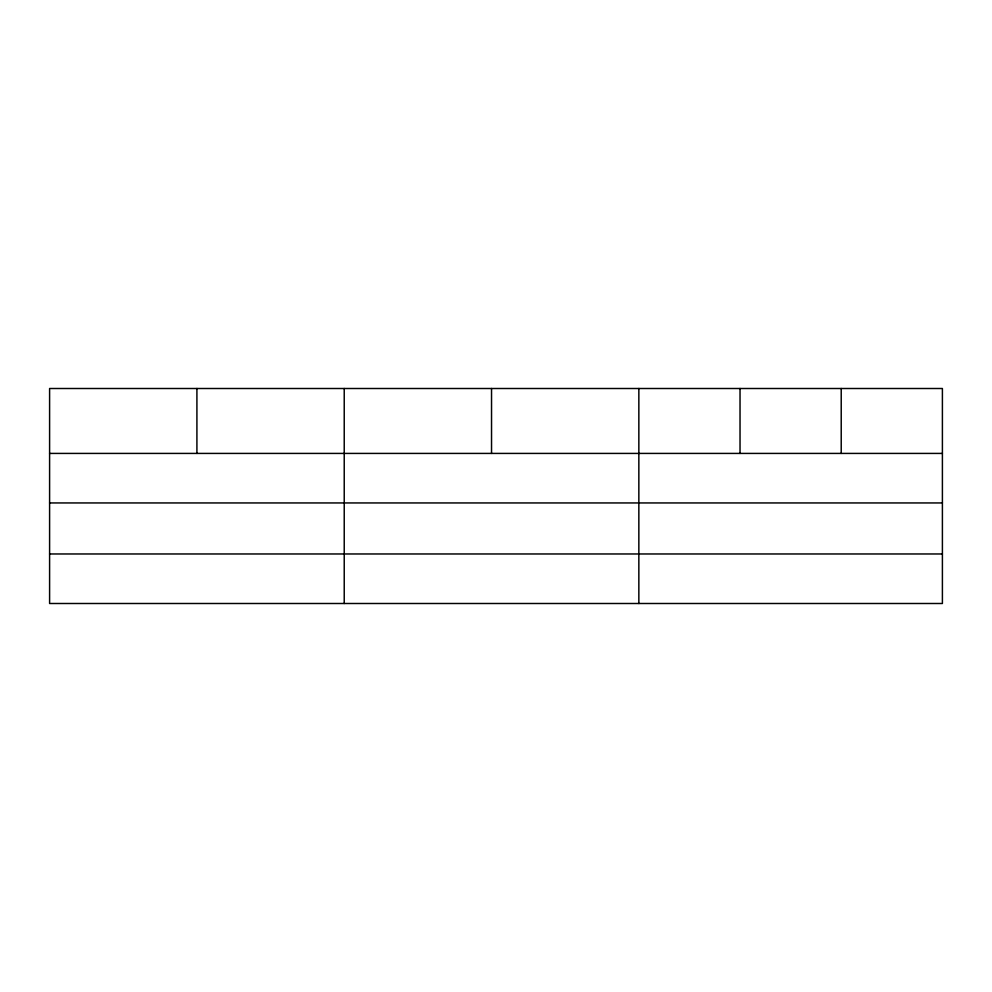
<?xml version="1.0" encoding="UTF-8"?>
<svg xmlns="http://www.w3.org/2000/svg" width="992" height="992" viewBox="0 0 992 992"><rect width="100%" height="100%" fill="white"/><g stroke="black" fill="none" stroke-linecap="round" stroke-linejoin="round"><path stroke-width="1.49" d="M942.4 502.944L942.4 388.504L49.6 388.504L49.6 603.496L942.4 603.496L942.4 502.944L49.6 502.944M49.6 453.418L942.4 453.418M49.6 553.97L942.4 553.97M841.216 388.504L841.216 453.418M740.032 388.504L740.032 453.418M638.848 388.504L638.848 603.496M491.536 388.504L491.536 453.418M344.224 388.504L344.224 603.496M196.912 388.504L196.912 453.418"/></g></svg>
